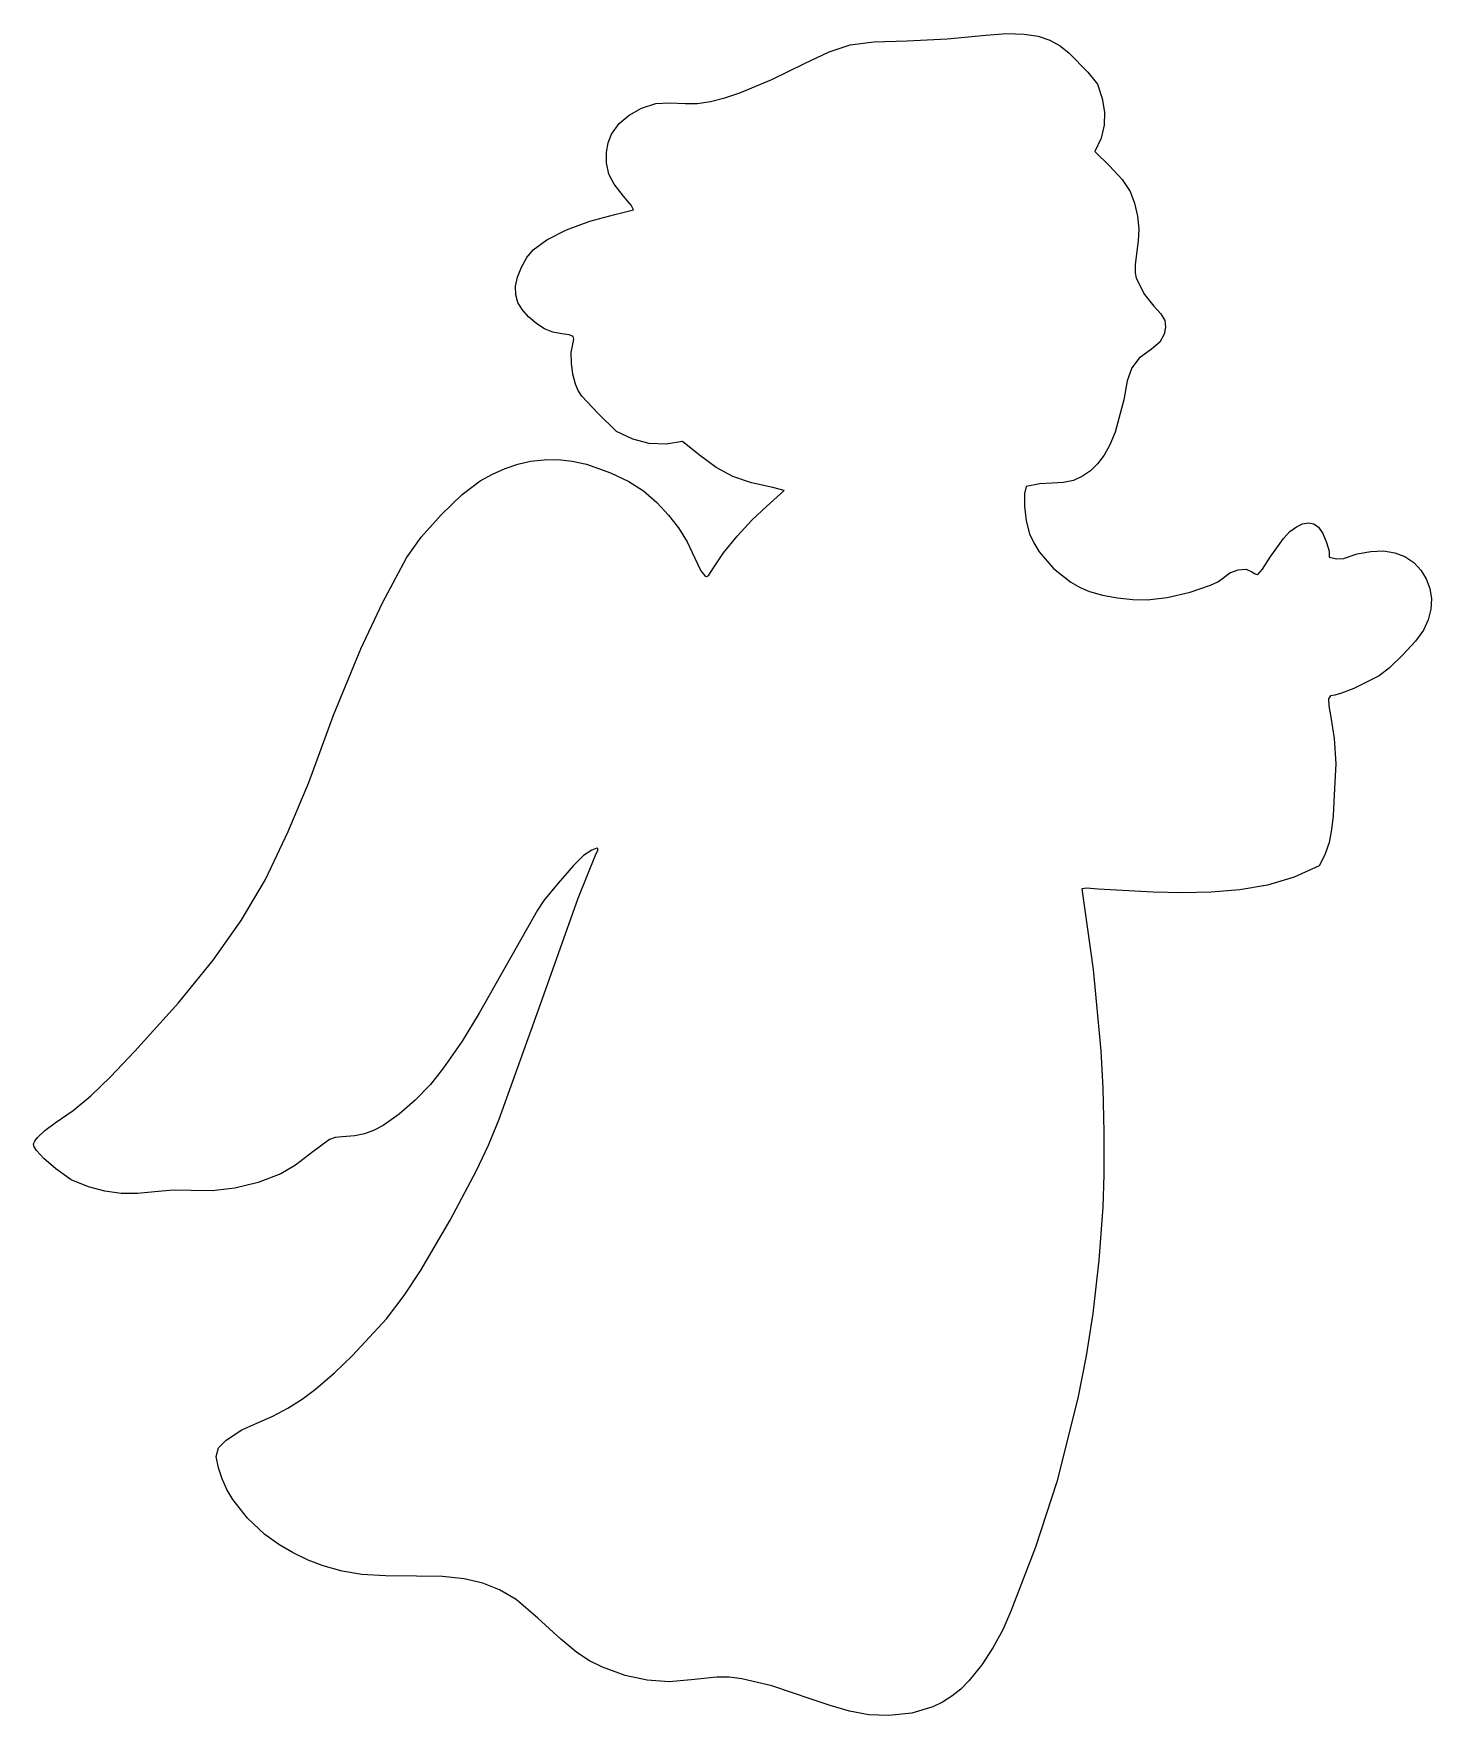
# Model space of a CAD drawing. Extents: x 1 to 182, y 4 to 222.
import ezdxf

# ---------------------------------------------------------------- set-up
doc = ezdxf.new("R2010")
doc.units = 0

msp = doc.modelspace()

# ---------------------------------------------------------------- linework, layer by layer
at = {"layer": 'Layer 1'}
for p, q in [((104.272164, 219.592521), (106.986853, 220.471404)), ((106.986853, 220.471404), (110.058618, 220.883392)), ((110.058618, 220.883392), (114.346093, 221.020037)), ((114.346093, 221.020037), (119.53522, 221.262206)), ((119.53522, 221.262206), (124.572528, 221.739004)), ((124.572528, 221.739004), (127.291565, 221.940254)), ((127.291565, 221.940254), (129.519407, 221.889678)), ((129.519407, 221.889678), (131.34905, 221.599162)), ((131.34905, 221.599162), (132.873492, 221.08059)), ((132.873492, 221.08059), (134.18573, 220.345846)), ((134.18573, 220.345846), (135.37876, 219.406815)), ((101.055915, 218.055197), (104.272164, 219.592521)), ((135.37876, 219.406815), (137.77919, 216.96343)), ((92.678002, 214.259574), (96.81188, 215.977819)), ((96.81188, 215.977819), (101.055915, 218.055197)), ((137.77919, 216.96343), (139.032376, 215.37064)), ((90.718948, 213.612298), (92.678002, 214.259574)), ((139.032376, 215.37064), (139.668755, 213.536259)), ((78.324146, 211.387957), (79.934368, 212.266601)), ((79.934368, 212.266601), (81.785039, 212.898231)), ((81.785039, 212.898231), (83.56012, 212.96897)), ((83.56012, 212.96897), (85.592897, 212.888274)), ((85.592897, 212.888274), (87.149765, 212.895779)), ((87.149765, 212.895779), (88.867326, 213.14741)), ((88.867326, 213.14741), (90.718948, 213.612298)), ((139.668755, 213.536259), (139.966487, 211.77461)), ((139.966487, 211.77461), (139.925091, 210.061408)), ((76.039938, 208.912525), (77.008096, 210.268023)), ((77.008096, 210.268023), (78.324146, 211.387957)), ((139.925091, 210.061408), (139.515499, 208.367584)), ((75.364628, 206.551159), (75.5875, 207.790668)), ((75.5875, 207.790668), (76.039938, 208.912525)), ((139.515499, 208.367584), (138.708644, 206.664071)), ((75.391539, 205.196152), (75.364628, 206.551159)), ((75.688452, 203.727801), (75.391539, 205.196152)), ((138.708644, 206.664071), (140.618876, 204.803959)), ((76.365893, 202.404512), (75.688452, 203.727801)), ((140.618876, 204.803959), (142.261598, 203.027186)), ((142.261598, 203.027186), (143.271802, 201.447476)), ((77.574786, 200.884076), (76.365893, 202.404512)), ((78.571257, 199.693197), (77.574786, 200.884076)), ((143.271802, 201.447476), (143.834494, 199.975071)), ((73.240105, 197.614462), (76.46449, 198.468166)), ((76.46449, 198.468166), (78.894494, 199.104196)), ((78.894494, 199.104196), (78.571257, 199.693197)), ((143.834494, 199.975071), (144.218202, 198.281396)), ((67.651038, 195.201425), (70.207472, 196.484612)), ((70.207472, 196.484612), (73.240105, 197.614462)), ((144.218202, 198.281396), (144.38814, 196.579789)), ((144.38814, 196.579789), (144.309519, 195.083585)), ((65.855249, 193.887708), (67.651038, 195.201425)), ((144.309519, 195.083585), (143.953599, 191.981653)), ((64.366023, 191.665475), (65.068542, 192.910189)), ((65.068542, 192.910189), (65.855249, 193.887708)), ((143.953599, 191.981653), (143.953484, 190.911664)), ((63.59764, 189.176067), (63.843715, 190.353967)), ((63.843715, 190.353967), (64.366023, 191.665475)), ((143.953484, 190.911664), (144.075923, 190.24497)), ((144.075923, 190.24497), (145.123517, 188.110356)), ((63.621225, 188.064127), (63.59764, 189.176067)), ((63.888014, 187.081364), (63.621225, 188.064127)), ((145.123517, 188.110356), (146.372309, 186.601933)), ((64.429878, 186.152427), (63.888014, 187.081364)), ((65.278691, 185.201969), (64.429878, 186.152427)), ((146.372309, 186.601933), (147.274671, 185.605679)), ((147.274671, 185.605679), (147.766606, 184.738662)), ((66.327902, 184.286987), (65.278691, 185.201969)), ((67.342589, 183.64495), (66.327902, 184.286987)), ((68.406035, 183.233642), (67.342589, 183.64495)), ((69.601526, 183.01085), (68.406035, 183.233642)), ((147.886622, 183.893114), (147.673227, 182.961269)), ((147.766606, 184.738662), (147.886622, 183.893114)), ((70.552061, 182.873862), (69.601526, 183.01085)), ((71.037521, 182.669972), (70.552061, 182.873862)), ((70.819478, 180.589384), (71.009327, 181.689779)), ((71.009327, 181.689779), (71.156933, 182.306253)), ((71.156933, 182.306253), (71.037521, 182.669972)), ((146.035474, 181.036643), (144.471883, 179.845416)), ((147.119377, 181.9117), (146.035474, 181.036643)), ((147.673227, 182.961269), (147.119377, 181.9117)), ((70.820637, 179.222574), (70.819478, 180.589384)), ((71.000373, 177.782207), (70.820637, 179.222574)), ((144.471883, 179.845416), (143.486235, 178.586879)), ((71.34626, 176.461141), (71.000373, 177.782207)), ((142.886931, 176.905656), (142.482372, 174.44637)), ((143.486235, 178.586879), (142.886931, 176.905656)), ((71.685831, 175.651969), (71.34626, 176.461141)), ((72.170852, 174.904305), (71.685831, 175.651969)), ((74.265937, 172.708279), (72.170852, 174.904305)), ((76.692289, 170.345585), (74.265937, 172.708279)), ((142.482372, 174.44637), (141.33429, 170.274986)), ((78.788675, 169.36415), (76.692289, 170.345585)), ((141.33429, 170.274986), (140.657763, 168.634961)), ((80.933509, 168.799358), (78.788675, 169.36415)), ((83.097723, 168.680276), (80.933509, 168.799358)), ((85.252247, 169.035973), (83.097723, 168.680276)), ((87.41802, 167.256663), (85.252247, 169.035973)), ((140.657763, 168.634961), (139.90229, 167.262633)), ((62.230937, 165.550787), (63.876419, 166.102918)), ((63.876419, 166.102918), (65.54227, 166.481608)), ((65.54227, 166.481608), (67.301233, 166.688181)), ((67.301233, 166.688181), (69.091055, 166.700235)), ((69.091055, 166.700235), (70.916232, 166.514299)), ((70.916232, 166.514299), (72.781259, 166.126905)), ((72.781259, 166.126905), (75.900032, 164.97527)), ((89.585446, 165.670611), (87.41802, 167.256663)), ((139.059905, 166.135942), (138.122642, 165.232828)), ((139.90229, 167.262633), (139.059905, 166.135942)), ((56.670557, 162.176247), (58.98511, 163.938526)), ((58.98511, 163.938526), (60.601831, 164.828295)), ((60.601831, 164.828295), (62.230937, 165.550787)), ((75.900032, 164.97527), (78.270357, 163.862714)), ((78.270357, 163.862714), (80.178541, 162.63246)), ((91.77582, 164.500558), (89.585446, 165.670611)), ((94.167067, 163.668763), (91.77582, 164.500558)), ((96.937108, 163.097487), (94.167067, 163.668763)), ((133.173857, 163.649099), (131.576222, 163.547467)), ((134.619413, 163.728609), (133.173857, 163.649099)), ((135.931616, 164.00909), (134.619413, 163.728609)), ((137.082534, 164.531231), (135.931616, 164.00909)), ((138.122642, 165.232828), (137.082534, 164.531231)), ((53.946054, 159.548087), (56.670557, 162.176247)), ((80.178541, 162.63246), (81.910894, 161.127734)), ((96.139076, 160.628434), (98.415122, 162.688719)), ((98.415122, 162.688719), (96.937108, 163.097487)), ((129.807781, 163.200619), (129.571841, 162.299656)), ((129.571841, 162.299656), (129.58471, 160.669138)), ((131.576222, 163.547467), (129.807781, 163.200619)), ((51.352434, 156.619176), (53.946054, 159.548087)), ((81.910894, 161.127734), (83.439209, 159.507506)), ((83.439209, 159.507506), (84.720854, 157.839902)), ((94.265084, 158.893718), (96.139076, 160.628434)), ((129.58471, 160.669138), (129.814362, 158.774575)), ((84.720854, 157.839902), (85.828457, 156.018874)), ((92.31343, 156.777726), (94.265084, 158.893718)), ((129.814362, 158.774575), (130.228772, 157.081474)), ((130.228772, 157.081474), (130.77361, 155.885494)), ((163.151401, 156.486909), (164.007205, 157.362618)), ((164.007205, 157.362618), (164.842691, 157.996467)), ((164.842691, 157.996467), (165.644135, 158.379927)), ((165.644135, 158.379927), (166.397814, 158.504468)), ((166.397814, 158.504468), (167.090004, 158.361563)), ((167.090004, 158.361563), (167.70698, 157.942681)), ((167.70698, 157.942681), (168.257761, 157.12658)), ((168.257761, 157.12658), (168.760099, 155.959288)), ((49.430528, 153.954647), (51.352434, 156.619176)), ((85.828457, 156.018874), (86.834647, 153.938374)), ((90.554027, 154.593242), (92.31343, 156.777726)), ((130.77361, 155.885494), (131.493499, 154.721419)), ((161.433739, 154.044029), (163.151401, 156.486909)), ((168.760099, 155.959288), (169.082238, 154.810864)), ((174.501416, 154.795855), (176.139881, 154.851888)), ((176.139881, 154.851888), (177.619505, 154.63034)), ((46.335253, 148.134732), (49.430528, 153.954647)), ((86.834647, 153.938374), (87.607051, 152.283532)), ((89.256788, 152.653049), (90.554027, 154.593242)), ((131.493499, 154.721419), (133.353213, 152.572963)), ((160.440714, 152.482949), (161.433739, 154.044029)), ((169.082238, 154.810864), (169.092423, 154.051373)), ((169.092423, 154.051373), (170.076907, 153.831412)), ((170.076907, 153.831412), (170.953319, 153.881453)), ((170.953319, 153.881453), (172.731083, 154.463406)), ((172.731083, 154.463406), (174.501416, 154.795855)), ((177.619505, 154.63034), (178.913313, 154.130048)), ((178.913313, 154.130048), (180.06414, 153.344794)), ((180.06414, 153.344794), (180.991821, 152.366746)), ((87.607051, 152.283532), (88.153872, 151.578371)), ((88.153872, 151.578371), (88.396284, 151.553479)), ((88.396284, 151.553479), (88.646616, 151.73188)), ((88.646616, 151.73188), (89.256788, 152.653049)), ((133.353213, 152.572963), (135.59749, 150.804076)), ((135.59749, 150.804076), (136.798081, 150.114461)), ((153.684623, 150.409197), (154.641938, 150.867231)), ((154.641938, 150.867231), (155.245418, 151.297344)), ((155.245418, 151.297344), (156.201949, 152.004414)), ((156.201949, 152.004414), (157.298263, 152.415476)), ((157.298263, 152.415476), (158.326766, 152.483703)), ((158.326766, 152.483703), (159.079867, 152.16227)), ((159.079867, 152.16227), (159.49636, 151.866919)), ((159.49636, 151.866919), (159.848637, 151.788862)), ((159.848637, 151.788862), (160.440714, 152.482949)), ((180.991821, 152.366746), (181.686724, 151.233932)), ((181.686724, 151.233932), (182.139216, 149.984379)), ((136.798081, 150.114461), (138.015904, 149.582728)), ((138.015904, 149.582728), (139.685817, 149.130649)), ((139.685817, 149.130649), (141.627524, 148.778874)), ((141.627524, 148.778874), (143.629583, 148.5581)), ((143.629583, 148.5581), (145.480552, 148.499023)), ((145.480552, 148.499023), (148.092138, 148.806557)), ((148.092138, 148.806557), (151.063513, 149.511108)), ((151.063513, 149.511108), (153.684623, 150.409197)), ((182.139216, 149.984379), (182.339667, 148.656113)), ((182.339667, 148.656113), (182.278444, 147.287161)), ((43.543559, 142.170672), (46.335253, 148.134732)), ((182.278444, 147.287161), (181.945915, 145.915549)), ((181.332449, 144.579306), (180.265947, 143.1478)), ((181.945915, 145.915549), (181.332449, 144.579306)), ((40.000185, 133.554381), (43.543559, 142.170672)), ((180.265947, 143.1478), (178.64547, 141.363807)), ((176.932737, 139.704321), (175.589469, 138.646335)), ((178.64547, 141.363807), (176.932737, 139.704321)), ((175.589469, 138.646335), (172.278795, 137.0171)), ((169.267434, 136.083739), (169.018817, 135.659561)), ((169.018817, 135.659561), (169.042557, 134.771616)), ((169.808624, 136.162105), (169.267434, 136.083739)), ((170.706355, 136.392999), (169.808624, 136.162105)), ((172.278795, 137.0171), (170.706355, 136.392999)), ((36.7746, 124.816054), (40.000185, 133.554381)), ((169.042557, 134.771616), (169.318438, 133.301952)), ((169.318438, 133.301952), (169.719672, 130.544196)), ((169.719672, 130.544196), (169.950508, 127.255778)), ((169.950508, 127.255778), (169.762196, 124.044375)), ((34.104338, 118.47375), (36.7746, 124.816054)), ((169.762196, 124.044375), (169.601466, 120.501675)), ((169.601466, 120.501675), (169.407289, 118.72969)), ((31.176835, 112.247291), (34.104338, 118.47375)), ((169.407289, 118.72969), (169.071024, 117.023201)), ((73.498592, 116.055186), (72.399102, 115.365801)), ((74.121883, 116.287533), (73.498592, 116.055186)), ((73.974122, 115.381453), (74.277538, 116.062927)), ((74.25763, 116.232343), (74.121883, 116.287533)), ((74.277538, 116.062927), (74.25763, 116.232343)), ((169.071024, 117.023201), (168.543006, 115.43165)), ((71.115565, 114.081301), (69.121091, 111.787819)), ((72.399102, 115.365801), (71.115565, 114.081301)), ((71.68537, 109.83021), (73.974122, 115.381453)), ((167.773576, 114.004477), (164.538434, 112.541122)), ((168.543006, 115.43165), (167.773576, 114.004477)), ((28.007039, 106.947827), (31.176835, 112.247291)), ((69.121091, 111.787819), (67.272466, 109.505492)), ((161.089019, 111.531178), (157.484185, 110.903123)), ((164.538434, 112.541122), (161.089019, 111.531178)), ((67.272466, 109.505492), (66.426478, 108.254459)), ((66.58835, 95.487743), (71.68537, 109.83021)), ((137.661355, 111.119226), (136.995908, 111.038039)), ((136.995908, 111.038039), (138.478177, 100.570852)), ((139.117632, 110.991989), (137.661355, 111.119226)), ((146.287284, 110.596618), (139.117632, 110.991989)), ((150.024196, 110.506679), (146.287284, 110.596618)), ((153.78279, 110.585433), (150.024196, 110.506679)), ((157.484185, 110.903123), (153.78279, 110.585433)), ((24.356624, 101.76994), (28.007039, 106.947827)), ((66.426478, 108.254459), (58.889527, 94.912787)), ((19.881079, 96.260529), (24.356624, 101.76994)), ((138.478177, 100.570852), (139.489871, 90.040313)), ((14.235893, 89.966492), (19.881079, 96.260529)), ((58.889527, 94.912787), (56.670678, 91.29854)), ((61.460024, 81.15666), (66.58835, 95.487743)), ((11.065836, 86.635144), (14.235893, 89.966492)), ((56.670678, 91.29854), (54.237636, 87.821948)), ((139.489871, 90.040313), (139.7307, 85.183344)), ((54.237636, 87.821948), (52.555487, 85.669285)), ((8.512736, 84.178507), (11.065836, 86.635144)), ((52.555487, 85.669285), (50.589247, 83.612828)), ((139.7307, 85.183344), (139.858652, 79.482143)), ((6.237185, 82.291245), (8.512736, 84.178507)), ((50.589247, 83.612828), (48.489223, 81.795759)), ((3.899772, 80.668027), (6.237185, 82.291245)), ((48.489223, 81.795759), (46.405721, 80.361257)), ((60.071776, 77.794401), (61.460024, 81.15666)), ((1.233137, 78.309679), (1.594642, 78.790484)), ((1.594642, 78.790484), (2.559422, 79.690747)), ((2.559422, 79.690747), (3.899772, 80.668027)), ((39.461076, 78.547999), (37.318882, 76.919266)), ((40.209029, 78.807496), (39.461076, 78.547999)), ((41.120568, 78.893949), (40.209029, 78.807496)), ((42.733384, 79.017425), (41.120568, 78.893949)), ((44.00179, 79.261474), (42.733384, 79.017425)), ((45.150873, 79.688587), (44.00179, 79.261474)), ((46.405721, 80.361257), (45.150873, 79.688587)), ((139.858652, 79.482143), (139.861399, 73.992443)), ((1.096783, 77.946753), (1.233137, 78.309679)), ((1.1765, 77.585655), (1.096783, 77.946753)), ((1.463209, 77.110333), (1.1765, 77.585655)), ((2.431191, 76.060131), (1.463209, 77.110333)), ((37.318882, 76.919266), (35.045649, 75.178222)), ((58.529342, 74.50523), (60.071776, 77.794401)), ((3.963805, 74.707352), (2.431191, 76.060131)), ((5.97066, 73.29773), (3.963805, 74.707352)), ((35.045649, 75.178222), (33.170963, 74.064729)), ((55.098157, 68.075785), (58.529342, 74.50523)), ((8.204818, 72.387804), (5.97066, 73.29773)), ((10.327964, 71.824522), (8.204818, 72.387804)), ((27.188376, 72.223185), (24.25425, 71.860539)), ((30.207107, 72.966553), (27.188376, 72.223185)), ((33.170963, 74.064729), (30.207107, 72.966553)), ((139.861399, 73.992443), (139.726611, 69.769979)), ((12.432579, 71.534082), (10.327964, 71.824522)), ((14.578768, 71.512065), (12.432579, 71.534082)), ((16.826636, 71.754052), (14.578768, 71.512065)), ((19.198296, 71.956639), (16.826636, 71.754052)), ((21.544206, 71.90453), (19.198296, 71.956639)), ((24.25425, 71.860539), (21.544206, 71.90453)), ((51.240094, 61.505066), (55.098157, 68.075785)), ((139.726611, 69.769979), (139.208731, 62.865106)), ((49.152404, 58.317644), (51.240094, 61.505066)), ((139.208731, 62.865106), (138.422312, 55.9846)), ((46.857545, 55.290362), (49.152404, 58.317644)), ((42.425219, 50.529599), (46.857545, 55.290362)), ((138.422312, 55.9846), (137.596182, 50.459477)), ((40.104274, 48.268499), (42.425219, 50.529599)), ((137.596182, 50.459477), (136.493054, 44.984053)), ((37.659445, 46.168022), (40.104274, 48.268499)), ((35.904412, 44.861713), (37.659445, 46.168022)), ((32.114934, 42.633312), (34.060497, 43.677089)), ((34.060497, 43.677089), (35.904412, 44.861713)), ((136.493054, 44.984053), (133.77867, 34.139663)), ((28.101882, 40.873049), (30.054959, 41.749543)), ((30.054959, 41.749543), (32.114934, 42.633312)), ((25.08293, 38.553978), (26.069823, 39.527841)), ((26.069823, 39.527841), (28.101882, 40.873049)), ((24.767986, 37.413816), (25.08293, 38.553978)), ((25.063112, 35.931225), (24.767986, 37.413816)), ((25.52906, 34.503733), (25.063112, 35.931225)), ((26.15123, 33.135246), (25.52906, 34.503733)), ((26.915018, 31.829669), (26.15123, 33.135246)), ((133.77867, 34.139663), (131.022496, 25.668155)), ((28.809045, 29.422869), (26.915018, 31.829669)), ((31.094327, 27.314581), (28.809045, 29.422869)), ((32.880935, 26.022199), (31.094327, 27.314581)), ((34.763312, 24.905377), (32.880935, 26.022199)), ((36.700283, 23.975132), (34.763312, 24.905377)), ((131.022496, 25.668155), (127.821058, 17.350954)), ((38.650672, 23.242476), (36.700283, 23.975132)), ((41.110426, 22.542883), (38.650672, 23.242476)), ((43.648324, 22.120339), (41.110426, 22.542883)), ((46.706518, 21.926111), (43.648324, 22.120339)), ((50.727158, 21.911468), (46.706518, 21.926111)), ((54.126838, 21.852001), (50.727158, 21.911468)), ((56.931578, 21.558326), (54.126838, 21.852001)), ((59.324855, 21.000382), (56.931578, 21.558326)), ((61.490149, 20.14811), (59.324855, 21.000382)), ((63.653397, 18.863916), (61.490149, 20.14811)), ((66.471346, 16.44146), (63.653397, 18.863916)), ((69.475614, 13.729735), (66.471346, 16.44146)), ((127.821058, 17.350954), (126.753877, 14.920912)), ((71.544097, 12.020446), (69.475614, 13.729735)), ((126.753877, 14.920912), (125.49424, 12.598815)), ((73.176407, 10.936504), (71.544097, 12.020446)), ((74.872156, 10.100818), (73.176407, 10.936504)), ((125.49424, 12.598815), (124.034153, 10.399224)), ((77.78166, 9.030352), (74.872156, 10.100818)), ((80.667602, 8.400453), (77.78166, 9.030352)), ((89.688168, 8.822551), (86.343936, 8.465893)), ((91.28674, 8.788188), (89.688168, 8.822551)), ((92.948557, 8.593843), (91.28674, 8.788188)), ((124.034153, 10.399224), (122.365626, 8.336701)), ((83.523766, 8.212005), (80.667602, 8.400453)), ((86.343936, 8.465893), (83.523766, 8.212005)), ((96.798758, 7.670636), (92.948557, 8.593843)), ((101.912426, 5.9438), (96.798758, 7.670636)), ((121.30664, 7.254048), (120.172135, 6.335362)), ((122.365626, 8.336701), (121.30664, 7.254048)), ((104.382166, 5.106134), (101.912426, 5.9438)), ((106.86804, 4.394517), (104.382166, 5.106134)), ((109.400484, 3.93357), (106.86804, 4.394517)), ((117.693049, 4.959985), (114.96133, 4.150769)), ((118.966232, 5.573165), (117.693049, 4.959985)), ((120.172135, 6.335362), (118.966232, 5.573165)), ((112.009936, 3.847914), (109.400484, 3.93357)), ((114.96133, 4.150769), (112.009936, 3.847914)), ((112.009936, 3.847914), (112.009936, 3.847914))]:
    msp.add_line(p, q, dxfattribs=at)

doc.saveas('drawing.dxf')
